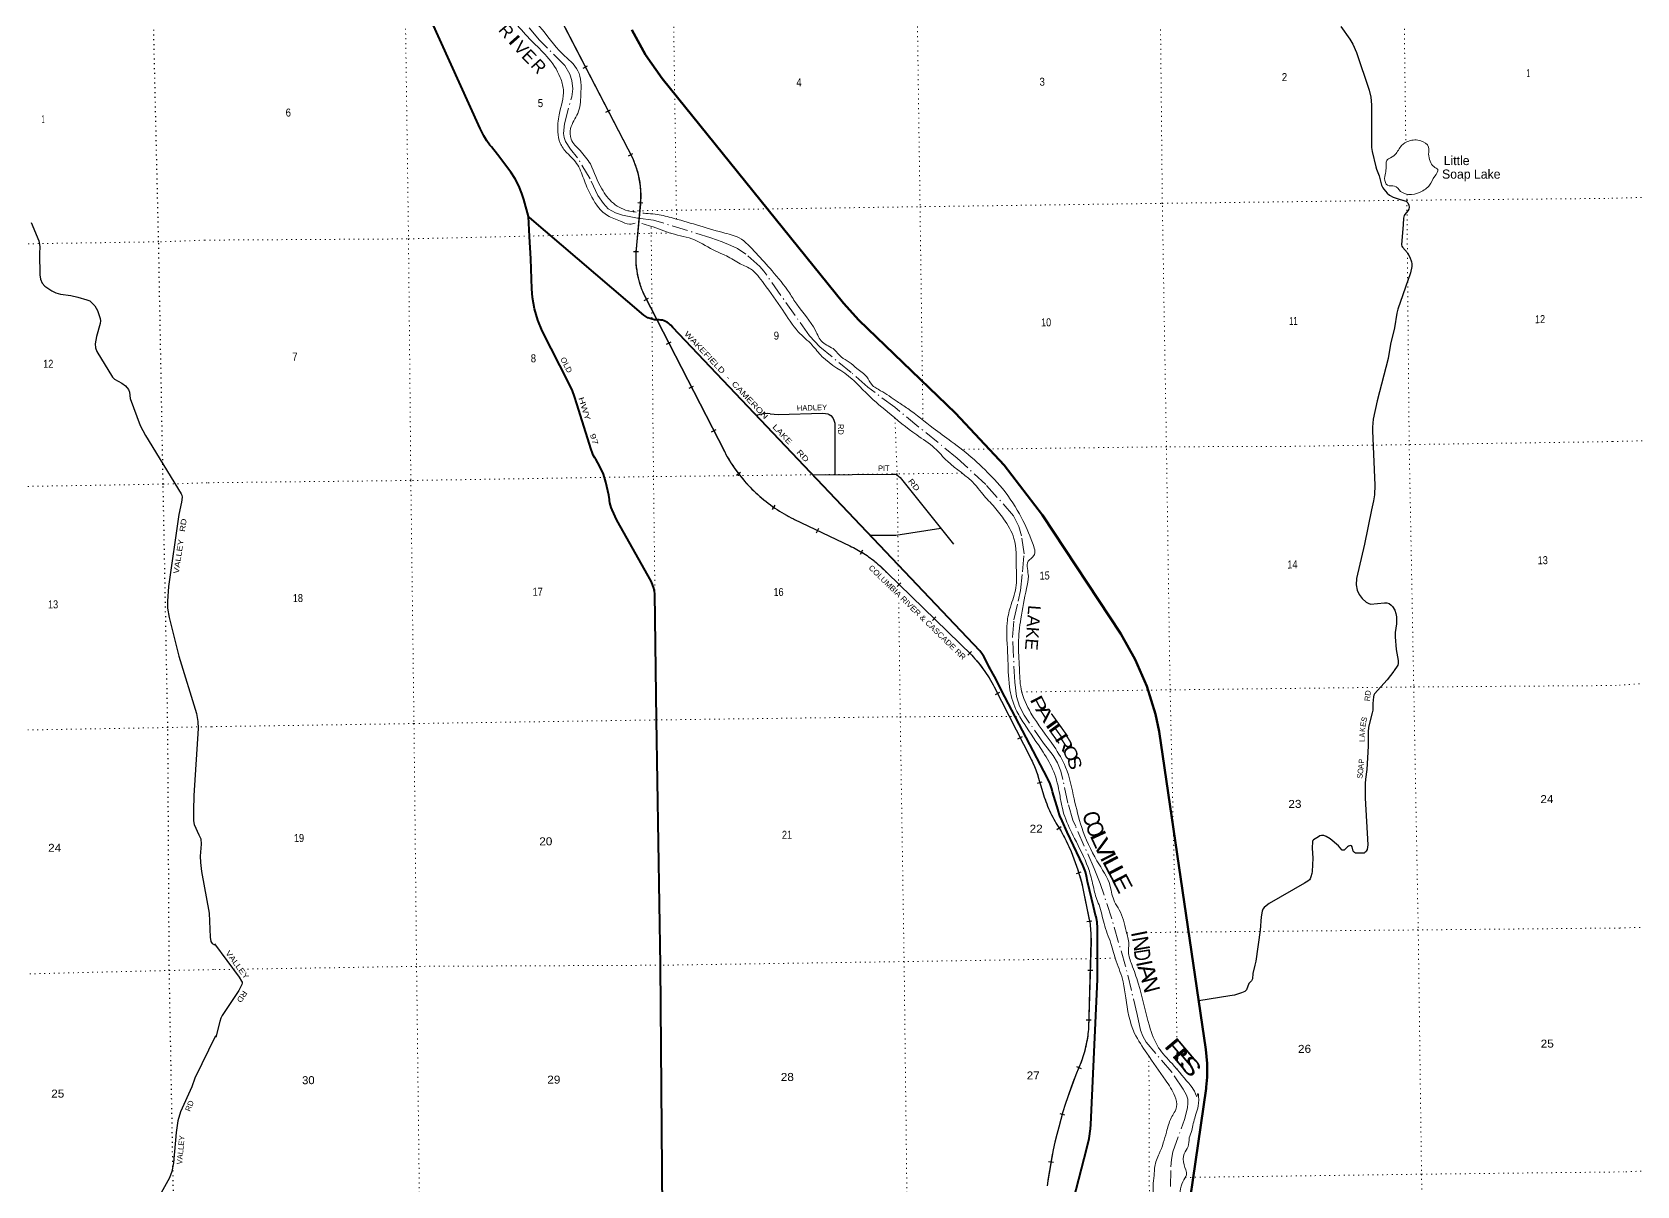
# Model space of a CAD drawing. Header units: feet. Extents: x 244583 to 493183, y 184934 to 372822.
# Drawn here: x 303432 to 338533, y 241114 to 266349 of the extents above; entities that cross this region are included whole.
import ezdxf
from ezdxf.enums import TextEntityAlignment as Align

# ---------------------------------------------------------------- set-up
doc = ezdxf.new("R2010")
doc.units = ezdxf.units.FT
doc.header["$LTSCALE"] = 70
doc.linetypes.add('DOT_DASHED', pattern=[7.7, 5, -1.2, 0.3, -1.2])
doc.linetypes.add('DOTTED', pattern=[1.5, 0.3, -1.2])
for name, color, linetype, lineweight in [('20', 7, 'Continuous', 70), ('26', 7, 'Continuous', 40), ('29', 7, 'Continuous', 25), ('30', 7, 'Continuous', 25), ('34', 7, 'Continuous', 25), ('39', 7, 'Continuous', 13), ('44', 7, 'DOT_DASHED', 13), ('6', 7, 'DOTTED', 25), ('7', 7, 'DOTTED', 13)]:
    doc.layers.add(name, color=color, linetype=linetype, lineweight=lineweight)
doc.layers.add('27', color=7, linetype='Continuous')
doc.layers.add('41', color=7, linetype='Continuous')

msp = doc.modelspace()

# ---------------------------------------------------------------- linework, layer by layer
at = {"layer": '20'}
msp.add_lwpolyline([(327973.4, 237045.41), (328273.68, 237986.53), (328372.93, 238363.29), (328387.21, 238435.44), (328474.93, 238883.97), (329109.22, 243240.58), (329112.7, 243276.13), (329134.19, 243491.88), (329137, 243793.8), (329108.24, 244094.35), (328084.39, 251053.51), (328001.27, 251429.25), (327811.14, 252040.56), (327558.16, 252628.64), (327245.09, 253187.05), (325532.16, 255784.15), (324690.47, 256880.8), (323627.71, 258013.44), (321517.89, 260051.5), (321183.06, 260419.33), (317212.03, 265332.01), (316852.48, 265848.19), (316548.85, 266399.12)], dxfattribs=at)
at = {"layer": '26'}
for points in [[(314289.2, 262315.47), (314185.67, 262690.25), (314154.96, 262796.48), (314147.17, 262819.97), (314081.61, 262984.19), (313999.24, 263140.66), (313900.96, 263287.65), (313613.09, 263673.34), (313479.72, 263836.05), (313446.63, 263875.12), (313375.19, 263973.42), (313314.42, 264078.64), (313236.03, 264243.4), (310412.72, 270477.1)], [(317220.51, 240567.08), (317178.21, 245940.4), (317089.6, 251305.06), (317051.48, 254067.02), (317045.44, 254111.61), (317028.25, 254189.71), (317003, 254265.59), (316969.96, 254338.41), (316224.13, 255677.59), (316121.75, 255901.91), (316099.26, 255950.39), (316081.96, 256000.95), (316070.04, 256053.04), (316063.63, 256106.09), (316062.68, 256125.62), (316049.91, 256219.29), (315984.82, 256502.04), (315927.77, 256679.6), (315852.46, 256850.21), (315759.74, 257012.02), (315757.26, 257015.85), (315740.61, 257040.69), (315707.8, 257098.72), (315681.23, 257159.86), (315661.2, 257223.44), (315347.01, 258220.27), (315297.77, 258376.87), (315251.98, 258504.44), (315174.82, 258670.1), (314590.04, 259812.63), (314494.33, 260048.94), (314423.84, 260293.96), (314379.36, 260545), (314363.53, 260731.69), (314341.05, 261388.12), (314314.81, 261877.07), (314289.2, 262315.47)], [(325470.21, 237928.69), (326503.15, 241937.93), (326555.61, 242148.57), (326585.77, 242363.53), (326591.71, 242454.97), (326738.46, 245631.46), (326733.59, 246756.52), (326724.6, 246879.43), (326702.81, 247000.72), (326695.06, 247031.9), (326646.11, 247221.45), (326518.21, 247771.81), (326496.34, 247889.6), (326470.2, 247986.09), (326418.09, 248128.18), (326351.41, 248264.03), (326069.63, 248850.13), (325962.43, 249096.02), (325913.79, 249206.7), (325876.99, 249321.85), (325874.92, 249329.84), (325749.19, 249733.56), (325733.9, 249797.87), (325696.89, 249908.14), (325648.56, 250013.93), (325639.64, 250030.69), (324708.33, 251807.21), (324484.82, 252255.31), (324386.09, 252422.28), (324367.07, 252456.71), (324286.38, 252627.49), (324251.4, 252692.15), (324208.15, 252755.57), (324158.52, 252814.12), (317449.59, 259885.8), (317401.88, 259937.7), (317377.09, 259963.29), (317349.75, 259986.15), (317320.18, 260006.02), (317288.69, 260022.7), (317255.63, 260035.99), (317221.37, 260045.75), (317186.27, 260051.88), (317150.72, 260054.31), (317115.11, 260053), (317110.45, 260052.55), (317098.62, 260052.82), (317047.7, 260057.24), (316997.52, 260066.96), (316948.63, 260081.88), (316901.57, 260101.82), (316856.85, 260126.57), (316814.96, 260155.86), (314314.2, 262294.09), (314289.2, 262315.47)]]:
    msp.add_lwpolyline(points, dxfattribs=at)
at = {"layer": '29'}
for p, q in [((320991.27, 257792.93), (320991.09, 256671.44)), ((320503.53, 256666.74), (322236.03, 256683.4)), ((322419.46, 256609.52), (323585.15, 255151.53))]:
    msp.add_line(p, q, dxfattribs=at)
for points in [[(332057.61, 266470.7), (332256.62, 266195.46), (332319.56, 266084.41), (332397.28, 265905.75), (332679.54, 265076.14), (332715.61, 264924.95), (332729.71, 264759.66), (332728.51, 263824.46), (332739.87, 263734.72), (332822.46, 263402.33), (332839.25, 263351.95), (332895.48, 263204.99), (332944.29, 263003.51), (332973.52, 262945.18), (332999.31, 262915.68), (333072.99, 262827.2), (333124.58, 262779.27), (333199.65, 262740.71), (333353.59, 262691.19), (333487.29, 262647.6), (333522.48, 262617.06), (333544.58, 262561.76), (333551.95, 262521.2), (333541.77, 262478.44), (333522.48, 262436.41), (333456.37, 262362.92), (333445.11, 262336.87), (333426.69, 262281.57), (333420.64, 262142.77), (333384.32, 261693.54), (333391.69, 261664.05), (333404.39, 261642.28), (333512.77, 261521.87), (333568.53, 261424.41), (333601.91, 261322.65), (333609.06, 261276.94), (333609.06, 261221.64), (333580.54, 261082.41), (333303.27, 260288.9), (333284.27, 260202.94), (333233.6, 259881.82), (333143.05, 259520.11), (333096.27, 259211.12), (332848.97, 258285.53), (332767, 257881.5), (332746.93, 257711.88), (332749.82, 257629.18), (332802.19, 256436.28), (332794.74, 256225.12), (332772.72, 256097.11), (332725.93, 255901.88), (332575.47, 255148.37), (332400.71, 254400.78), (332393.23, 254257.43), (332411.83, 254144.59), (332455.86, 254047.28), (332522.94, 253963.66), (332610.6, 253881.38), (332654.81, 253855.58), (332706.03, 253839.66), (333014.48, 253863.7), (333063.77, 253862.95), (333111.67, 253848.2), (333155.88, 253815.02), (333184.93, 253784.01), (333236.93, 253704.42), (333261.41, 253631.12), (333273.77, 253556.95), (333276.2, 253405.22), (333247.98, 253217.77), (333245.25, 253122.56), (333268.76, 252842.23), (333308.77, 252603.94), (333308.77, 252537.58), (333306, 252503.49), (333290.35, 252478.59), (333226.27, 252388.52)], [(303415.5, 262181.63), (303576.08, 261783.99), (303602.83, 261662.18), (303595.91, 261500.26), (303602.83, 261037.61), (303617.28, 260942.49), (303653.26, 260854.66), (303710.1, 260789.28), (303863.42, 260686.43), (303951.69, 260646.47), (304053.5, 260615.17), (304279.93, 260587.72), (304435.04, 260553.94), (304628.38, 260495.06), (304695.64, 260467.72), (304740.21, 260428.19), (304804.92, 260364.67), (304859.45, 260261.43), (304922.6, 260087.09), (304931.01, 260032.41), (304923.73, 259974.61), (304840.62, 259690.71), (304813.32, 259534.02), (304817.53, 259441.49), (304844.82, 259366.34), (305191.6, 258804.3), (305236.22, 258759.98), (305396.84, 258670.68), (305473.21, 258615.04), (305539.93, 258532.64), (305561.48, 258476.24), (305580.81, 258338.02), (305794.38, 257746.03), (305910.32, 257522.77), (306695.9, 256249.64), (306708.92, 256217.7), (306713.12, 256175.64), (306702.27, 256070.41), (306645.23, 255799.16), (306415.41, 254220.38), (306391.26, 253903.47), (306393.69, 253748.86), (306428.2, 253545.54), (306639.04, 252697.55), (307024.64, 251448.19), (307057.78, 251269.52), (307067.24, 251120.61), (306969.25, 249649.41), (306963.42, 249320.8), (306961.1, 249101.4), (306979.48, 249016.83), (307077.25, 248793.19), (307120.82, 248701.84), (307132.39, 248588.8), (307111.62, 248322.35), (307116.62, 248184.52), (307136.11, 247990.35), (307305.41, 247076.99), (307328.3, 246557.54), (307343.59, 246458.02), (307368.52, 246413.29), (307419.69, 246388.4)], [(319577.56, 258003.26), (319509.26, 258006.88), (319449.39, 258000.44), (319349.92, 257982), (319275.38, 257961.29)], [(319577.56, 258003.26), (319753.71, 257987.41), (320722.2, 258013.55)], [(320722.2, 258013.55), (320788.64, 258009.65), (320838.38, 258000.44), (320869.7, 257985.69), (320899.17, 257965.41), (320945.22, 257911.95), (320971.01, 257864.03), (320991.27, 257792.93)], [(322236.03, 256683.4), (322308.43, 256678.74), (322347.11, 256664), (322382.11, 256640.03), (322419.46, 256609.52)], [(323309.89, 255490.93), (322323.4, 255342.22), (322145.8, 255342.06), (321759.1, 255340.53)], [(333226.27, 252388.52), (333215.8, 252373.81), (333068.74, 252183.27), (332796.65, 251873.97), (332781.91, 251848.17), (332772.5, 251810.24), (332758.11, 251662.86), (332760.73, 251557.85), (332757.96, 251521.9), (332742.39, 251456.96), (332665.86, 251145.85), (332654.56, 251036.75), (332654.14, 250732.07), (332629.96, 250219.43), (332594.92, 250007.59), (332587.17, 249914.5), (332591, 249591.69), (332647.47, 248575.1), (332641.91, 248519.08), (332634.54, 248473), (332614.28, 248434.29), (332601.38, 248419.54), (332584.91, 248405.24), (332564.54, 248393.74), (332536.91, 248388.21), (332407.54, 248388.04), (332380.32, 248393.74), (332358.22, 248404.8), (332339.8, 248417.7), (332328.28, 248435.99), (332304.79, 248531.99), (332290.06, 248548.58), (332272.36, 248556.72), (332245.85, 248554.11), (332225.58, 248544.89), (332206.06, 248532.11), (332140.84, 248467.47), (332129.79, 248458.25), (332110.09, 248456.88), (332089.26, 248460.1), (332078.21, 248467.47), (332004.04, 248551.08)], [(332004.04, 248551.08), (331822.64, 248703.34), (331738.34, 248755.96), (331683.07, 248776.23), (331660.97, 248778.08), (331634.08, 248778.89), (331598.33, 248768.86), (331565.84, 248748.22), (331458.33, 248685.91), (331445.43, 248671.16), (331435.85, 248648.57), (331429.53, 248501.24), (331442.21, 248283.4), (331428.85, 247990.97), (331423.99, 247948.35), (331404.9, 247871.15), (331388.32, 247832.44), (331371.14, 247810.83), (331334.9, 247775.3), (331263.12, 247731.5), (330491.48, 247289.05), (330421.2, 247242.56), (330384.35, 247205.7), (330353.74, 247163.13), (330340.14, 247124.59), (330317.34, 246999.47), (330294.58, 246706.77), (330195.72, 246026.21), (330175.82, 245942.54)], [(307419.39, 246410.54), (307958.46, 245681.54), (308016.04, 245591.09), (308026.2, 245566.94), (308029.89, 245544.82), (308020.96, 245516.46), (307951.85, 245388.93), (307591.06, 244844.02), (307558.3, 244781.67), (307540.15, 244712.56), (307447.46, 244369.82)], [(330175.82, 245942.54), (330132.29, 245759.49), (330125.61, 245642.43), (330104.35, 245601.97), (330052.77, 245550.35), (330042.11, 245537.01), (329993.3, 245399.51), (329979.08, 245384.45), (329956.98, 245366.02), (329883.06, 245336.3), (329732.24, 245288.6), (329629.61, 245268.21), (328950.96, 245163.36)], [(307447.08, 244397.47), (306990.89, 243469.07), (306926.73, 243280.29), (306679.5, 242731.63), (306623.45, 242540.32), (306586.46, 242279.56), (306524.35, 241621.28), (306486.15, 241432.02), (306435.76, 241292.93), (306116.28, 240717.03), (306078.36, 240523.59), (306069.13, 240301.72), (306162.51, 239541.49), (306158.31, 239446.86), (306139.04, 239269.37), (306065.17, 238894.99), (306057.43, 238818.09), (306061.36, 238566.42), (306147.48, 237840.73), (306050.16, 237562.58), (306023.81, 237478.52), (306010.19, 237376.33), (306009.37, 235128.32)]]:
    msp.add_lwpolyline(points, dxfattribs=at)
at = {"layer": '34', "lineweight": 13}
for p, q in [((312354.88, 271729.18), (316561.96, 263594.94)), ((316735.68, 262592.66), (316652.22, 261688.81)), ((316822.71, 260588.89), (318579.96, 257165.56)), ((320108.3, 255688.9), (321320.22, 255108.93)), ((324476.83, 252031.73), (325275.7, 250461.27)), ((325438.85, 250053.75), (325537.06, 249719.8)), ((326415.61, 247619.96), (326555.12, 246936.67)), ((326592.73, 246467.8), (326538.21, 244562.89))]:
    msp.add_line(p, q, dxfattribs=at)
at = {"layer": '34'}
for p, q in [((315485.1, 265560.55), (315583.35, 265611.36)), ((315981.6, 264594.91), (316079.84, 264645.73)), ((316476.49, 263643.74), (316574.73, 263694.56)), ((316681.69, 262622.07), (316792, 262614.04)), ((316585.03, 261553.3), (316695.48, 261547.34)), ((316816.77, 260477.6), (316915.17, 260528.11)), ((317308.73, 259524.91), (317407.13, 259575.42)), ((317802.25, 258557.76), (317900.65, 258608.27)), ((318294.21, 257605.07), (318392.62, 257655.58)), ((318838.63, 256656.48), (318926.61, 256723.52)), ((319624.76, 255909.08), (319688.06, 255999.79)), ((320590.11, 255396.12), (320637.86, 255495.9)), ((321549.12, 254928.22), (321605.63, 255023.3)), ((322354.59, 254224.13), (322431.7, 254303.43)), ((323125.17, 253478.57), (323202.27, 253557.87)), ((323901.84, 252719.8), (323978.94, 252799.11)), ((324503.88, 251860.56), (324602.47, 251910.71)), ((324993.85, 250891.6), (325092.43, 250941.75)), ((325421.74, 249922.31), (325527.85, 249953.52)), ((325847.08, 248911.02), (325939.71, 248971.47)), ((326272.92, 247946.47), (326378.41, 247979.73)), ((326505.06, 246894.63), (326614.31, 246911.96)), ((326521.09, 245834.7), (326631.65, 245831.54)), ((326487.42, 244749.43), (326597.98, 244746.27)), ((326279.08, 243725.96), (326380.87, 243682.7)), ((325910.11, 242698.4), (326016.35, 242667.6)), ((325664.58, 241649.38), (325773.45, 241629.84))]:
    msp.add_line(p, q, dxfattribs=at)
for points in [[(312355.85, 271729.7), (316562.95, 263595.42), (316577.32, 263563.56), (316590.88, 263531.57), (316603.88, 263499.34), (316616.61, 263466.75), (316628.53, 263434.02), (316639.82, 263401.21), (316650.83, 263368.06), (316661.03, 263334.75), (316670.61, 263301.38), (316679.72, 263267.59), (316688.12, 263233.9), (316696.16, 263200.05), (316703.48, 263165.86), (316710.08, 263131.78), (316716.14, 263097.46), (316721.76, 263063.16), (316726.64, 263028.53), (316731, 262994.08), (316734.63, 262959.31), (316737.74, 262924.73), (316740.3, 262889.9), (316742.15, 262855.19), (316743.37, 262820.4), (316744.15, 262785.64), (316744.11, 262750.72), (316743.63, 262715.82), (316742.44, 262681.04), (316740.81, 262646.25), (316738.28, 262611.52), (316736.78, 262592.57), (316653.31, 261688.69), (316648.91, 261654.68), (316645.32, 261620.79), (316642.32, 261586.82), (316639.67, 261552.61), (316637.83, 261518.48), (316636.59, 261484.47), (316635.72, 261450.2), (316635.64, 261416.04), (316636.18, 261381.99), (316637.27, 261347.66), (316639, 261313.64), (316641.12, 261279.57), (316644.01, 261245.4), (316647.53, 261211.53), (316651.64, 261177.59), (316656.16, 261143.79), (316661.46, 261109.88), (316667.19, 261076.31), (316673.71, 261042.64), (316680.67, 261009.29), (316688.2, 260975.87), (316696.38, 260942.76), (316705.15, 260909.77), (316714.35, 260876.92), (316724.34, 260844.16), (316734.75, 260811.54), (316745.8, 260779.22), (316757.25, 260747.05), (316769.54, 260715.16), (316782.25, 260683.42), (316795.39, 260652), (316809.14, 260620.71), (316823.52, 260589.73), (316823.69, 260589.38), (318580.93, 257166.07), (318608.99, 257113.56), (318638.11, 257061.98), (318668.13, 257010.87), (318698.9, 256959.79), (318730.71, 256909.64), (318763.29, 256860.26), (318796.6, 256810.9), (318830.98, 256762.47), (318866.09, 256714.83), (318902.27, 256667.36), (318939.03, 256620.97), (318976.4, 256574.88)], [(318976.4, 256574.88), (319014.96, 256529.45), (319054.12, 256485.08), (319094.18, 256441.2), (319134.67, 256397.93), (319176.38, 256355.29), (319218.37, 256313.58), (319261.55, 256272.49), (319305.04, 256232.33), (319349.42, 256192.65), (319394.38, 256154.04), (319440.1, 256116.21), (319486.24, 256079), (319533.44, 256042.73), (319581.09, 256007.07), (319629.32, 255972.49), (319677.99, 255938.52), (319727.54, 255905.8), (319777.55, 255873.69), (319827.83, 255842.5), (319878.86, 255812.09), (319930.48, 255782.76), (319982.84, 255754.2), (320035.18, 255726.41), (320088.42, 255699.85), (320108.78, 255689.89), (321320.69, 255109.93), (321356.78, 255093.25), (321395.64, 255074.52), (321434.29, 255054.92), (321472.38, 255034.81), (321510.45, 255014), (321547.79, 254992.53), (321585.1, 254970.35), (321621.69, 254947.5), (321658.07, 254924.13), (321693.92, 254900.26), (321729.56, 254875.52), (321764.46, 254850.12), (321799, 254824.37), (321833.33, 254797.75), (321866.95, 254770.81), (321900.18, 254743.19), (321932.87, 254714.72), (321965.01, 254686.1), (321996.79, 254656.77), (322027.99, 254626.61), (322058.66, 254596.29), (322088.8, 254565.46), (322118.35, 254533.8), (322132.54, 254519.82), (323984.28, 252719.44), (324016.72, 252684.17), (324055.47, 252640.74), (324093.02, 252596.76), (324130.12, 252552.19), (324166.31, 252507.19), (324201.89, 252461.17), (324236.26, 252414.59), (324270.03, 252367.72), (324303.18, 252319.83), (324335.29, 252271.81), (324366.64, 252223.07), (324396.93, 252173.47), (324426.47, 252123.88), (324455.26, 252073.57), (324477.8, 252032.24), (325276.68, 250461.77), (325288.04, 250439.32), (325306.31, 250401.88), (325323.85, 250364.48), (325340.76, 250326.64), (325356.84, 250288.3), (325372.38, 250250.06), (325387.32, 250211.37), (325401.41, 250172.21), (325414.98, 250133.13), (325427.86, 250093.84), (325439.9, 250054.06), (325538.11, 249720.11), (325553.56, 249669.22), (325570.07, 249618.97), (325587.47, 249568.97), (325605.54, 249518.86), (325624.67, 249469.39), (325644.61, 249420.45), (325665.21, 249371.41), (325686.88, 249323.01), (325709.35, 249275.16), (325732.77, 249227.27), (325756.9, 249180.23), (325781.61, 249133.35), (325807.49, 249086.83), (325834.06, 249041.15), (325861.51, 248995.72), (325889.45, 248950.77), (325918.55, 248906.17), (325918.93, 248905.62), (325932.07, 248884.25), (325948.23, 248856.57), (325963.99, 248828.89)], [(325963.99, 248828.89), (325979.26, 248800.95), (325993.96, 248772.52), (326013.04, 248735.28), (326050.85, 248659.58), (326087.45, 248582.6), (326122.15, 248505.18), (326155.9, 248427.56), (326188.45, 248348.65), (326219.47, 248269.9), (326249.17, 248190.34), (326277.08, 248109.87), (326303.94, 248029.67), (326329.47, 247948.66), (326353.23, 247866.74), (326375.92, 247785.09), (326397.2, 247703.1), (326416.68, 247620.2), (326556.2, 246936.87), (326557.58, 246928.78), (326564.86, 246882.83), (326571.35, 246837.17), (326577.05, 246791.22), (326581.69, 246745.04), (326585.79, 246699.13), (326589.1, 246652.95), (326591.34, 246606.52), (326593.05, 246560.36), (326593.97, 246514.2), (326593.83, 246467.78), (326539.31, 244562.83), (326537.19, 244536.48), (326532.76, 244489.12), (326527.33, 244442.15), (326521.3, 244395.14), (326514.52, 244348.43), (326506.76, 244301.51), (326498.01, 244255.01), (326488.76, 244208.71), (326478.53, 244162.21), (326467.67, 244116.26), (326455.94, 244070.37), (326443.11, 244024.63), (326429.86, 243979.34), (326415.77, 243934.1), (326400.57, 243889.02), (326384.97, 243844.4), (326368.6, 243800.07), (326351.13, 243755.89), (326328.18, 243701.9), (326263.61, 243543.16), (326200.42, 243382.7), (326141.22, 243221.5), (326085.1, 243059.94), (326030.37, 242896.67), (325979.61, 242732.65), (325931.95, 242568.28), (325886.55, 242401.78), (325844.67, 242235.84), (325804.56, 242069.06), (325768.04, 241900.65), (325735.01, 241732.78), (325704.67, 241563.66), (325676.53, 241394.63), (325651.95, 241223.94), (325637.59, 241113.7)]]:
    msp.add_lwpolyline(points, dxfattribs=at)
at = {"layer": '34', "lineweight": 13}
msp.add_lwpolyline([(322117.56, 254533.03), (322131.77, 254519.03), (323983.49, 252718.67)], dxfattribs=at)
for centre, radius, start, end in [((314748.45, 262764.42), 1994.64, 355.06015, 24.60603), ((318593.55, 261426.55), 1958.97, 172.30627, 205.31544), ((321590.9, 258752.63), 3403.6, 207.79376, 244.17679), ((320298.47, 252854.4), 2475.26, 42.70049, 65.62011), ((321555.93, 250454.66), 3319.46, 28.36594, 43.00354), ((323162.89, 249378.99), 2373.88, 16.51364, 27.12361), ((328451.21, 250585.87), 3040.12, 196.55154, 213.5653), ((324364.71, 247941.85), 1827.68, 27.01485, 31.80221), ((321673.66, 246533.94), 4864.73, 12.89969, 27.39128), ((323941.94, 246491.12), 2650.89, 359.49612, 9.67611), ((323832.9, 244768.57), 2713.11, 338.09329, 355.65241), ((335399.93, 239894.8), 9839.24, 156.89227, 172.88298)]:
    msp.add_arc(centre, radius, start, end, dxfattribs=at)
at = {"layer": '39'}
for points in [[(309897.86, 277624.14), (309932.59, 277412.93), (309914.74, 276899.18), (309954.32, 276473.08), (310074.91, 276187.47), (310136.83, 276077.04), (310176.62, 275960.27), (310393.33, 275736.5), (310540.87, 275556.35), (311077.84, 274732.02), (311204.64, 274434.36), (311254.91, 273959.86), (311255.32, 273763.76), (311296.84, 273507.5), (311302.71, 273196.23), (311289.4, 272967.6), (311312.51, 272731.34), (311285.69, 272452.01), (311125.56, 272181.14), (311102.95, 272051.47), (311004.28, 271870.32), (310713.39, 271565.5), (310494.82, 271287.85), (310444.73, 271095.17), (310509.64, 270905.92), (310614.38, 270759.62), (310719.62, 270572.89), (310837.1, 270376.21), (311100.94, 270094.38), (311401.91, 269748.32), (311591.14, 269461.54), (311879.95, 269119.37), (312128.35, 268780.75), (312479.1, 268326.13), (312943.1, 267852.68), (313265.79, 267545.3), (313492.37, 267176.09), (313820.29, 266771.73), (314006.75, 266545.56), (314356.68, 266157.65), (314691.9, 265816.05), (314984.15, 265358.69), (315052.06, 265090.63), (314959.96, 264541.6), (314930.28, 264167.21), (314979.72, 263923.18), (315131.73, 263708.73), (315367.17, 263438.68), (315512.71, 263094.75), (315674.56, 262736.87), (316018.61, 262334.73), (316300.65, 262212.86), (316501.23, 262150.63), (316626.52, 262169.61)], [(315647.34, 263468.42), (315417.73, 263756.72), (315220.88, 264007.02), (315211.89, 264243.46), (315367.28, 264570.87), (315434.92, 264976.06), (315371.89, 265502.96), (315032.28, 265872.81), (314532.4, 266473.18), (314139.9, 266876.75), (313364.68, 267872.02), (313151.03, 268174.68), (312952.39, 268406.76), (312603.49, 268711.8), (311946.27, 269467.93), (311550.73, 269954.35), (311200.68, 270352.38), (310915.14, 270593.49), (310790.03, 270917.46), (310854.96, 271215.46), (311066.86, 271543.57), (311339.25, 272038.21), (311502.88, 272515.33), (311537.61, 272806.89), (311503.6, 272945.98), (311533.08, 273172.78), (311521.18, 273481.96), (311480.9, 273964.67), (311414.37, 274610.81), (311314.08, 274886.56), (311112.94, 275157.02), (310633.11, 275767.75), (310367.84, 276164.8), (310271.85, 276582.12), (310267.05, 276970.24), (310219.19, 277086.91), (310233.95, 277198.29), (310266.95, 277467.59), (310268.37, 277628.33)], [(333103.83, 263580.12), (333245.97, 263672.85), (333386.85, 263868.67), (333543.07, 263965.62), (333807.39, 263970.89), (333974.57, 263835.47), (333978.51, 263679.84), (334008.67, 263526.56), (334090.88, 263406.27), (334178.46, 263342.65), (334113.64, 263198.31), (333999.03, 263000.79), (333793.03, 262848.64), (333539.35, 262799.02), (333364.95, 262865.61), (333232.34, 262981.24), (333080.76, 262997.57), (333016.31, 263150.43), (333038.72, 263296.28), (333047.76, 263381.3), (333063.97, 263539.2), (333103.83, 263580.12)], [(316647.4, 262411.32), (316509.88, 262429.74), (316146.44, 262605.2), (315894.31, 262919.51), (315647.34, 263468.42)], [(326886.75, 237532.16), (327017.12, 237794.5), (327271.36, 238125.16), (327381.5, 238520.75), (327451.64, 238887.56), (327613.15, 239208.98), (327735.08, 239631.01), (327851.46, 239848.77), (328004.94, 240004.31), (328052.27, 240093.85), (328223.02, 240158.63), (328404.2, 240358.99), (328532.13, 240785.13), (328601.61, 241204.49), (328680.45, 241357.09), (328629.3, 241576.84), (328630.35, 241817.44), (328717.24, 241972.16), (328743.14, 242162.53), (328797.67, 242322.92), (328830.07, 242476.97), (328872.54, 242633.17), (328947.82, 243072.81), (328934.91, 243137.35), (328923.08, 243114.97), (328905.45, 243072.29), (328880.56, 243126.57), (328775.44, 243303.2), (328367.81, 243787.45), (328072.87, 244135.6), (327869.16, 244614.27), (327625.51, 245547.35), (327485.23, 245956.04), (327413.16, 246234.16), (327419.16, 246402.04), (327361.17, 246684.37), (327212.06, 247153.61), (327106.97, 247328.2), (327011.89, 247672.76), (326724.38, 248223.3), (326390.54, 248954.99), (326225.38, 249579.71), (326037.2, 250270.85), (325785.35, 250724.67), (325279.81, 251456.39), (325065.5, 251975.37), (325027.38, 252445.97), (325006.68, 252977.44), (325058.54, 253515.87), (325183.49, 254182.56), (325222.61, 254445.87), (325202.35, 254615.45), (325220.55, 254775.39), (325344.16, 254898.22), (325314.48, 255176.86), (325071.52, 255727.83), (324655.94, 256365.63), (324502.39, 256541.66), (324034.55, 256998.89), (323537.17, 257397.12), (323144.08, 257685.44), (322583.74, 258115.24), (322353.78, 258268.09), (321991.59, 258506.24), (321796.16, 258641.31), (321689.18, 258805.78), (321470.95, 258989.1), (321305.72, 259130.61), (321128.74, 259243.67), (320981.47, 259401.58), (320717.03, 259568.15), (320566.54, 259823.06), (320157.79, 260398.28), (319997.34, 260642.96), (319615.92, 261129.55), (319268.07, 261513.45), (318894.58, 261848.51), (318537.92, 261965.43), (317966.71, 262132.27), (317407.7, 262291.17), (317059.64, 262365.74), (316855.58, 262383.45), (316790.88, 262392.11)], [(316770.03, 262162.42), (316957.88, 262107.72), (317424.11, 261943.63), (317922.3, 261806.22), (318385.55, 261557.18), (318584.38, 261472.69), (318883.2, 261300.47), (319145.16, 261170.26), (319437.76, 260848.36), (319852.62, 260269.18), (320191.51, 259794.19), (320491.77, 259504.73), (320708.8, 259254.68), (321370.84, 258761.43), (321652.87, 258477.81), (322144.68, 258041.1), (322780.58, 257539.44), (323173.67, 257251.12), (323451.74, 256961.39), (324053.37, 256457.29), (324194.81, 256281.11), (324450.65, 255993.13), (324682.28, 255704.84), (324907.59, 255274.96), (324959.95, 254632.69), (324951.23, 254195.88), (324829.3, 253773.85), (324758.87, 253431.31), (324774.06, 252693.55), (324810.54, 252028.84), (324951.9, 251533.23), (325129.3, 251224.06), (325544.68, 250602.43), (325778.06, 250172.64), (325909.38, 249672.86), (325961.06, 249395.41), (326018.94, 249192.83), (326232.38, 248715.3), (326528.53, 248079.25), (326626.71, 247738.54), (326706.3, 247420.18), (326768.76, 247259.35), (326878.77, 246850.28), (327029.44, 246417.46)], [(327029.44, 246417.46), (327145.29, 246026.66), (327296.13, 245579.69), (327352.95, 245228.6), (327548.26, 244450.61), (327816.03, 244015.18), (328224.96, 243425.81), (328427.07, 243076.51), (328464.25, 242844.47), (328346.18, 242600.41), (328245.07, 242289.83), (328085.41, 241818.82), (327988.01, 241534.57), (327977.61, 241396.97), (327952.16, 241170.22), (327947.35, 240743.57), (327841.03, 240527.95), (327475.25, 240240.4), (327197.22, 239875.09), (327070.18, 239539.93), (327010.23, 239328.93), (326845.2, 238965.01), (326750.89, 238757.63), (326684.29, 238565.21)]]:
    msp.add_spline(points, degree=3, dxfattribs=at)
at = {"layer": '44'}
for points in [[(315237.3, 264935.95), (315259.38, 265106.4), (315240.46, 265292.62), (315196.29, 265431.5), (315084.3, 265617.69), (314529.12, 266173.21), (312914.06, 268142.78)], [(326258.83, 248971.14), (326198.9, 249110.02), (326086.91, 249482.33), (325976.51, 250003.26), (325932.35, 250186.33), (325859.79, 250366.11), (325762.01, 250527.22), (325556.97, 250795.38), (325129.55, 251407.84), (325027.03, 251603.41), (324965.52, 251815.01), (324926.09, 252133.68), (324875.62, 253118.59), (324907.16, 253497.36), (325003.37, 253901.37), (325047.54, 254134.93), (325098.01, 254545.26), (325127.97, 254936.53), (325074.35, 255331.19), (325011.26, 255533.2), (324900.85, 255769.81), (324295.2, 256451.59), (323665.9, 257029.31), (322301.61, 258143.4), (321710.17, 258585.38), (321350.56, 258901.02), (320662.9, 259466.01), (320434.2, 259708.96), (319437.41, 261119.94), (319349.08, 261224.02), (319041.53, 261495.54), (318858.57, 261612.32), (318718.19, 261678.54), (318524.2, 261760.67), (318281.31, 261849.05), (317027.43, 262237.28), (316674.13, 262278.31), (316346.07, 262341.44), (316191.51, 262398.26), (316033.78, 262486.63), (315929.69, 262597.11), (315809.82, 262773.86), (315639.48, 263143.09), (315360.32, 263600.82), (315208.9, 263787.05), (315101.65, 263957.49), (315066.96, 264042.71), (315052.76, 264131.08), (315074.85, 264345.72), (315237.3, 264935.95)], [(328332.85, 241099.01), (328337.6, 241531.58), (328352.74, 241692.64), (328383.32, 241856.54), (328635.68, 242563.56), (328700.36, 242819.37), (328712.98, 242926.69), (328708.59, 243008.46), (328681.43, 243097.13), (328605.73, 243229.7), (328358.09, 243598.85), (327802.91, 244255.38), (327727.74, 244385.43), (327678.33, 244517.5), (327601.03, 244861.4), (327348.68, 245921.94), (327045.85, 246957.23), (326795.09, 247730.69), (326662.6, 248052.64), (326258.83, 248971.14)]]:
    msp.add_lwpolyline(points, dxfattribs=at)
at = {"layer": '6'}
msp.add_lwpolyline([(306593.1, 238060.97), (306533.7, 240437.18), (306531.93, 240483.64), (306432.98, 245825.07), (306401.12, 251139.21), (306298.69, 256461.76), (306200.17, 261762.07), (306075.7, 267115.01), (306041.78, 272421.08), (305993.34, 277569.3)], dxfattribs=at)
at = {"layer": '7'}
for p, q in [((327400.94, 246646.52), (327370.92, 246646.03)), ((307860.48, 245851.89), (307427.17, 245845)), ((327860.15, 243950.49), (327863.72, 242806.41)), ((328477.73, 243660.63), (328477.32, 243698.52))]:
    msp.add_line(p, q, dxfattribs=at)
for points in [[(317527.19, 262257.54), (317524.78, 262452.33), (317446.98, 267758.5), (317372.97, 273084.92), (317307.63, 277727.31)], [(322628.31, 277803.59), (322694.05, 273232.8), (322778.24, 267836.23), (322854.02, 262530.05), (322918, 257861.98)], [(328471.25, 244259.14), (328445.23, 246663.34), (328323.11, 251962.89), (328243.17, 257279.14), (328153.04, 262603.34), (328099.36, 267917.89), (328007.26, 273238.03), (327941.09, 277881.03)], [(333408.92, 271468.18), (333426.6, 267993.55), (333478.86, 263935.41)], [(311544.16, 268706.06), (311591.39, 267158.76), (311665.48, 261826.27), (311716.77, 256542.02), (311784.6, 251225.63), (311842.27, 245915.17), (311906.42, 240570.43), (311990.52, 235244.13), (312065.54, 231692.57)], [(367971.19, 263210.74), (365376.48, 263164.63), (360031.56, 263069.27), (354726.77, 262988.75), (349357.57, 262897.01), (344026.54, 262816.03), (338844.79, 262739.68), (337919.14, 262711.6)], [(316466.95, 262437.93), (317524.78, 262452.33), (322854.02, 262530.05), (328153.04, 262603.34), (333502.58, 262671.19), (337919.14, 262711.6)], [(333508.76, 262804.62), (333502.58, 262671.19), (333552.58, 257328.3), (333652.53, 252026.45), (333750.6, 246712.45), (333822.8, 241369.83), (333904.88, 236043.5), (333947.38, 232008.64)], [(307207.7, 261798.66), (311665.48, 261826.27), (316973.99, 261948.2), (317404.51, 261950.3)], [(317392, 231767.53), (317303.54, 235327.7), (317220.51, 240567.08), (317178.21, 245940.4), (317089.6, 251305.06), (317023.71, 256627.54), (316973.99, 261948.2), (316972.07, 262102.83)], [(307207.7, 261798.66), (306200.17, 261762.07), (300901.22, 261683.5), (295549.78, 261599.12), (290228.66, 261526.72), (284911.74, 261482.57), (279612.92, 261428.24), (276491.37, 261440.14)], [(322305.09, 257911.07), (322353.17, 256687.06), (322384.88, 254202.39)], [(337999.62, 257393.1), (338920.57, 257418.43), (344132.49, 257501.37), (349467.48, 257586.46), (354782.16, 257679.28), (360115.14, 257764.33), (365447.95, 257859.48), (368724.01, 257895.09)], [(337999.62, 257393.1), (330961.64, 257288.33), (328243.17, 257279.14), (323763.53, 257222.76)], [(323776.64, 256700.42), (322353.17, 256687.06), (317023.71, 256627.54), (311716.77, 256542.02), (307280.68, 256493.1)], [(276557.75, 256078.05), (279680.9, 256077.58), (285030.17, 256133.7), (290379.52, 256203.95), (295686.48, 256270.36), (301029.96, 256374.98), (306298.69, 256461.76), (307280.68, 256493.1)], [(322389.12, 253869.53), (322420.96, 251374.71), (322505.41, 246020.11), (322569.31, 240695.58), (322651.24, 235381.38), (322715.07, 231843.74)], [(358651.29, 252389.91), (354876.51, 252334.11), (349537.28, 252261.07), (344212.47, 252170.1), (339008.01, 252123.66), (338080.35, 252057.9)], [(325075.97, 251915.59), (328323.11, 251962.89), (333652.53, 252026.45), (338080.35, 252057.9)], [(307354.08, 251157.48), (311784.6, 251225.63), (317089.6, 251305.06), (322420.96, 251374.71), (325032.59, 251382.6)], [(307354.08, 251157.48), (306401.12, 251139.21), (301122.27, 251046.42), (295787.17, 250998.32), (295414.48, 250993.69)], [(338160.6, 246754.44), (339061.9, 246783.85), (344280.45, 246832.55), (349643.59, 246924.19), (354958.45, 247006.91), (360299.7, 247079.98), (365630.97, 247146.81), (368900.62, 247197.09)], [(338160.6, 246754.44), (333750.6, 246712.45), (328445.23, 246663.34), (327772.13, 246652.5)], [(327125.32, 246093.28), (322505.41, 246020.11), (317178.21, 245940.4), (311842.27, 245915.17), (308140.42, 245856.34)], [(276687.88, 245406.69), (279905.83, 245410.18), (285237.25, 245522.93), (290521.86, 245561.17), (295871.08, 245609.2), (301178.17, 245699.85), (306432.98, 245825.07), (307427.17, 245845)], [(327863.72, 242806.41), (327869.99, 240797.2), (327872.37, 240567.29)], [(368988.3, 241885.4), (365746.29, 241837.89), (360373.6, 241750.62), (355056.05, 241708.27), (349743.52, 241607.41), (344374.29, 241517.68), (339153.86, 241460.86), (338241.32, 241420.18)], [(328656.18, 241298.42), (333822.8, 241369.83), (338241.32, 241420.18)]]:
    msp.add_lwpolyline(points, dxfattribs=at)

# ---------------------------------------------------------------- texts
at = {"layer": '27'}
for s, rotation, width, p in [('WAKEFIELD  -  CAMERON    LAKE    RD', 313.492, 1.3, (317686.03, 259739.22)), ('OLD', 297.105, 1.1, (314982.03, 259203.9)), ('HWY     97', 287.455, 1.4, (315380.97, 258345.64))]:
    msp.add_text(s, height=120, rotation=rotation, dxfattribs=dict(at, width=width)).set_placement(p)
at = {"layer": '30'}
msp.add_text('HADLEY', height=120, rotation=1.546, dxfattribs=at).set_placement((320160.81, 258066.14))
for s, rotation, width, p in [('RD', 269.991, 0.8, (321061.75, 257774.22)), ('PIT', 0.551, 0.95, (321939.48, 256749.56)), ('RD', 308.643, 1.25, (322585.63, 256522.99)), ('RD', 84.423, 0.85, (332692.54, 251711.63)), ('VALLEY', 306.482, 1.2, (307655.05, 246207.49)), ('RD', 236.491, 1.15, (308048.11, 245397.48))]:
    msp.add_text(s, height=120, rotation=rotation, dxfattribs=dict(at, width=width)).set_placement(p)
for s, rotation, width, p in [('VALLEY   RD', 81.718, 1.25, (306727.35, 255098.4)), ('A', 89.921, 0.75, (332584.46, 250972.12)), ('K', 84.087, 0.75, (332589.58, 251088.88)), ('E', 80.18, 0.9, (332604.95, 251200.45)), ('L', 89.921, 0.75, (332582.46, 250869.27)), ('A', 87.299, 0.8, (332557.44, 250286.76)), ('P', 87.299, 0.75, (332568.45, 250401.07)), ('S', 80.608, 0.9, (332533.88, 250067.52)), ('O', 80.608, 0.8, (332545.57, 250177.19)), ('VALLEY', 84.61, 1.05, (306740.9, 241894.55))]:
    msp.add_text(s, height=120, rotation=rotation, dxfattribs=dict(at, width=width)).set_placement(p, align=Align.CENTER)
for s, rotation, p in [('S', 76.18, (332627.92, 251301.82)), ('RD', 67.67, (306930.49, 242842.57))]:
    msp.add_text(s, height=120, rotation=rotation, dxfattribs=at).set_placement(p, align=Align.CENTER)
at = {"layer": '34', "width": 1.1}
msp.add_text('COLUMBIA RIVER & CASCADE RR', height=120, rotation=315.806, dxfattribs=at).set_placement((321718.49, 254619.74))
at = {"layer": '41'}
for s, rotation, p in [('R', 310.507, (313615.57, 266386.63)), ('V', 312.875, (313947.25, 265998.81)), ('E', 314.451, (314121.29, 265808.64)), ('R', 312.101, (314322.59, 265607.64))]:
    msp.add_text(s, height=275, rotation=rotation, dxfattribs=at).set_placement(p)
for s, rotation, width, p in [('I', 311.631, 1.7, (313820.21, 266148.3)), ('LAKE', 265.637, 1.05, (325223.1, 253822.51))]:
    msp.add_text(s, height=275, rotation=rotation, dxfattribs=dict(at, width=width)).set_placement(p)
for s, p in [('Little', (334307.88, 263440.01)), ('Soap Lake', (334271.71, 263143.36))]:
    msp.add_text(s, height=200, dxfattribs=at).set_placement(p)
for s, rotation, width, p in [('P', 297.003, 1.5, (325329.47, 251592.25)), ('A', 302.895, 1.55, (325467.48, 251376.42)), ('T', 305.893, 1.9, (325630.86, 251131.73)), ('E', 305.893, 1.8, (325768.59, 250938.77)), ('R', 302.69, 1.5, (325896.57, 250726.56)), ('O', 298.223, 1.2, (326030.75, 250508.78)), ('S', 285.547, 1.2, (326103.84, 250334.27))]:
    msp.add_text(s, height=275, rotation=rotation, dxfattribs=dict(at, width=width)).set_placement(p, align=Align.CENTER)
at = {"layer": '44'}
for s, rotation, width, p in [('C', 285.067, 0.9, (326440.08, 249107.35)), ('O', 289.482, 0.9, (326523.05, 248857.08)), ('L', 294.634, 1.35, (326630.19, 248625.3)), ('V', 296.978, 1.35, (326721.37, 248414.26)), ('I', 296.978, 1.15, (326815.59, 248229.18)), ('L', 297.644, 1.45, (326914.91, 248055.61)), ('L', 297.506, 1.45, (327023.54, 247851.28)), ('E', 297.506, 1.25, (327124.29, 247650.52)), ('N', 279.942, 0.95, (327517.26, 246381.31)), ('D', 278.659, 0.75, (327546.17, 246138.97)), ('A', 288.072, 1.2, (327664.3, 245730.6)), ('R', 310.192, 1.55, (328341.81, 243971.16)), ('E', 310.348, 1.6, (328503.61, 243781.03)), ('S', 310.176, 1.4, (328636.93, 243622.67))]:
    msp.add_text(s, height=350, rotation=rotation, dxfattribs=dict(at, width=width)).set_placement(p, align=Align.CENTER)
for s, rotation, p in [('I', 281.263, (327476.65, 246596.72)), ('I', 281.394, (327590.1, 245946.08)), ('N', 284.89, (327730.48, 245468.25))]:
    msp.add_text(s, height=350, rotation=rotation, dxfattribs=at).set_placement(p, align=Align.CENTER)
at = {"layer": '7'}
for s, width, p in [('2', 0.9, (330767.9, 265275.94)), ('1', 0.45, (336121.23, 265364.06)), ('4', 0.9, (320149.28, 265161.44)), ('3', 0.9, (325467.76, 265175.41)), ('6', 0.9, (308978.37, 264500.34)), ('5', 0.9, (314493.94, 264707.84)), ('11', 0.65, (330929.27, 259943.69)), ('12', 0.85, (336305.85, 259982)), ('9', 0.9, (319654.2, 259622.39)), ('10', 0.85, (325502.08, 259912.11)), ('7', 0.9, (309125.16, 259164.7)), ('8', 0.9, (314339.82, 259126.19)), ('13', 0.85, (336364.97, 254709.74)), ('15', 0.85, (325469.22, 254374.71)), ('14', 0.85, (330889.1, 254616.55)), ('17', 0.85, (314381.82, 254019.31)), ('16', 0.85, (319649.16, 254014.37)), ('18', 0.85, (309136.06, 253881.97)), ('24', 1.1, (336422.76, 249484.82)), ('23', 1.1, (330911.23, 249378.96)), ('21', 0.85, (319834.32, 248704.48)), ('22', 1.1, (325251.38, 248836.87)), ('19', 0.85, (309160.67, 248633.79)), ('20', 1.1, (314526.09, 248560.31)), ('25', 1.1, (336430.38, 244136.39)), ('26', 1.1, (331121.71, 244021.84)), ('27', 1.1, (325188.06, 243441.68)), ('30', 1.05, (309339.27, 243336.95)), ('29', 1.1, (314701.62, 243348.35)), ('28', 1.1, (319809.08, 243407.16))]:
    msp.add_text(s, height=175, rotation=0.705, dxfattribs=dict(at, width=width)).set_placement(p)
for s, width, p in [('1', 0.4, (303641.1, 264358.09)), ('12', 0.85, (303675.45, 259006.56)), ('13', 0.85, (303780.72, 253745.12)), ('24', 1.1, (303783.14, 248420.41)), ('25', 1.1, (303850.22, 243044.47))]:
    msp.add_text(s, height=175, dxfattribs=dict(at, width=width)).set_placement(p)

doc.saveas('drawing.dxf')
